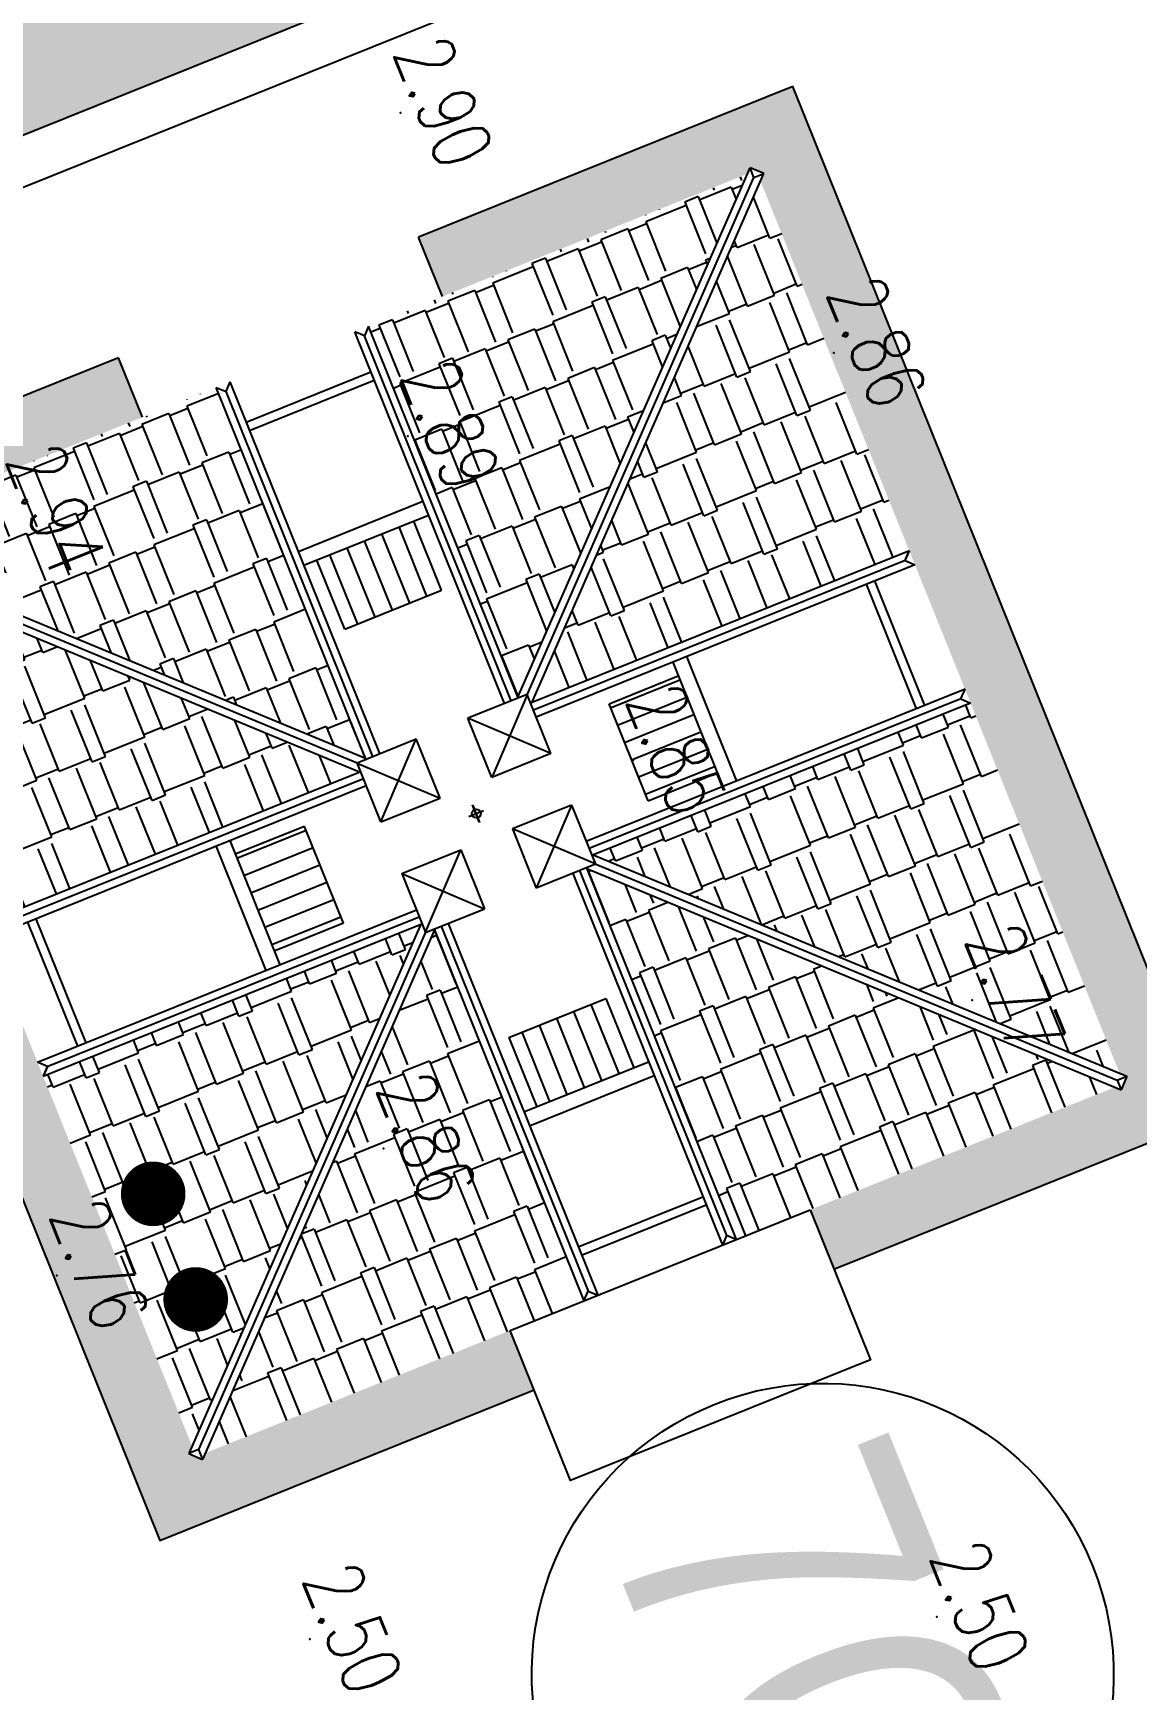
# Model space of a CAD drawing. Header units: millimetres. Extents: x 405522 to 410309, y 2303080 to 2310223.
# Drawn here: x 406792.7 to 406826.9, y 2306890.9 to 2306942.2 of the extents above; entities that cross this region are included whole.
import ezdxf
from ezdxf.enums import TextEntityAlignment as Align
from ezdxf.xclip import XClip

# ---------------------------------------------------------------- set-up
doc = ezdxf.new("R2010")
doc.units = ezdxf.units.MM
doc.header["$LTSCALE"] = 10
doc.header["$MEASUREMENT"] = 0
doc.header["$XCLIPFRAME"] = 0
doc.layers.get('0').update_dxf_attribs({"linetype": 'CONTINUOUS'})
doc.layers.get('Defpoints').update_dxf_attribs({"linetype": 'CONTINUOUS'})
for name, color, linetype in [('caodo', 7, 'CONTINUOUS'), ('co', 84, 'CONTINUOUS'), ('DIM', 4, 'CONTINUOUS'), ('hatch1', 8, 'CONTINUOUS'), ('Line', 136, 'CONTINUOUS'), ('piping', 1, 'CONTINUOUS'), ('PLANT', 3, 'CONTINUOUS'), ('THAY', 9, 'CONTINUOUS'), ('ZONES', 7, 'CONTINUOUS')]:
    doc.layers.add(name, color=color, linetype=linetype)
doc.styles.add('1', font='VHAVAN_2.TTF')
doc.styles.add('Dien', font='simplex.shx', dxfattribs={"width": 0.75})
doc.styles.add('txt', font='romans.shx', dxfattribs={"height": 0.2})
doc.dimstyles.new('D6.7', dxfattribs={"dimscale": 6.7, "dimtxt": 1.5, "dimasz": 2, "dimexe": 1.5, "dimexo": 0.5, "dimgap": 1, "dimtad": 1, "dimdec": 0, "dimdsep": 46, "dimtxsty": 'Dien', "dimcen": 1, "dimclrd": 256, "dimclre": 256, "dimclrt": 7, "dimaunit": 1, "dimadec": 3, "dimazin": 0, "dimtfac": 1, "dimtdec": 0, "dimtmove": 1, "dimatfit": 0, "dimfxl": 1, "dimtolj": 1, "dimtzin": 0, "dimlwe": -1, "dimarcsym": 0})
pattern_1 = [(21.91894370438083, (407717.7514153625, 2306586.616748105), (0.3920329744667653, 0.91995116522732), [0.1874999999999999, -1.226713563]), (336.9189437043809, (407717.7514153625, 2306586.616748105), (0.3920329745701908, 0.9199511654700196), [0.1874999999999999, -0.8124999999999997]), (66.91894370438082, (407717.7514153625, 2306586.616748105), (-0.9199511654700196, 0.3920329745701908), [0.1874999999999999, -0.8124999999999997])]
pattern_2 = [(21.91894380089891, (409168.5885097677, 2296380.956946779), (2.876571610664914, 3.097734780241305), [0.899999999999999, -0.7499999999999991, 1.049999999999998, -0.4499999999999995, 1.349999999999998, -0.5999999999999991]), (21.91894380089891, (409169.3954542712, 2296381.362490325), (2.876571610664914, 3.097734780241305), [0.7499999999999991, -2.849999999999997, 0.5999999999999991, -0.899999999999999]), (21.91894380089891, (409171.1353301834, 2296381.860474322), (2.876571610664914, 3.097734780241305), [0.4499999999999995, -4.649999999999992]), (111.9189437971656, (409168.5885097677, 2296380.956946779), (-1.854764085633397, 1.193932655824653), [1.724999999999999, -5.474999999999995]), (111.9189437971656, (409169.4234513612, 2296381.29291186), (-1.854764085633397, 1.193932655824653), [1.687499999999999, -5.512499999999996]), (111.9189437971656, (409170.1192360226, 2296381.57288276), (-1.854764085633397, 1.193932655824653), [1.574999999999999, -5.624999999999996]), (111.9189437971656, (409171.1353301834, 2296381.860474322), (-1.854764085633397, 1.193932655824653), [1.724999999999999, -5.474999999999995]), (111.9189437971656, (409171.5528009799, 2296382.028456862), (-1.854764085633397, 1.193932655824653), [1.724999999999999, -5.474999999999995]), (111.9189437971656, (409172.763217735, 2296382.636772183), (-1.854764085633397, 1.193932655824653), [1.649999999999999, -5.549999999999995])]
pattern_3 = [(201.9189438008989, (409168.5885097677, 2296380.956946779), (-2.876571610664914, -3.097734780241306), [0.8999999999999997, -0.7499999999999998, 1.05, -0.4499999999999998, 1.35, -0.5999999999999999]), (201.9189438008989, (409167.7815652652, 2296380.551403232), (-2.876571610664914, -3.097734780241306), [0.7499999999999998, -2.85, 0.5999999999999999, -0.8999999999999997]), (201.9189438008989, (409166.0416893516, 2296380.053419235), (-2.876571610664914, -3.097734780241306), [0.4499999999999998, -4.649999999999999]), (291.9189437971658, (409168.5885097677, 2296380.956946779), (1.854764085633397, -1.193932655824652), [1.724999999999996, -5.474999999999985]), (291.9189437971658, (409167.7535681747, 2296380.620981698), (1.854764085633397, -1.193932655824652), [1.687499999999996, -5.512499999999985]), (291.9189437971658, (409167.0577835133, 2296380.341010797), (1.854764085633397, -1.193932655824652), [1.574999999999996, -5.624999999999985]), (291.9189437971658, (409166.0416893516, 2296380.053419235), (1.854764085633397, -1.193932655824652), [1.724999999999996, -5.474999999999985]), (291.9189437971658, (409165.6242185551, 2296379.885436695), (1.854764085633397, -1.193932655824652), [1.724999999999996, -5.474999999999985]), (291.9189437971658, (409164.4138018009, 2296379.277121374), (1.854764085633397, -1.193932655824652), [1.649999999999996, -5.549999999999985])]
pattern_4 = [(291.9189343639122, (407103.8392290715, 2308602.087358785), (0.5352188440463684, 0.215362078132649), [])]

# ---------------------------------------------------------------- blocks, each defined once
blk = doc.blocks.new('*D26')
at = {"layer": 'Defpoints', "color": 0, "linetype": 'Continuous'}
for p in [(406742.6619138751, 2306987.542138263), (407088.9799926709, 2306054.36399705), (407050.0361064873, 2306039.911268014)]:
    blk.add_point(p, dxfattribs=at)
at = {"layer": 'DIM'}
for p, q in [((406739.5212196925, 2306986.376574), (406694.2959683287, 2306969.592725042)), ((407085.8392984883, 2306053.198432786), (407040.6140239395, 2306036.414575225))]:
    blk.add_line(p, q, dxfattribs=at)
at = {"layer": 'DIM', "linetype": 'Continuous', "lineweight": -2}
blk.add_line((406708.380307929, 2306960.526641102), (407045.3738494347, 2306052.474044744), dxfattribs=at)
at = {"layer": 'DIM', "linetype": 'Continuous'}
for points in [[(406710.4741040507, 2306961.303683944), (406706.2865118071, 2306959.74959826), (406703.7180508765, 2306973.089417832)], [(407047.4676455563, 2306053.251087586), (407043.2800533128, 2306051.697001902), (407050.0361064873, 2306039.911268014)]]:
    blk.add_solid(points, dxfattribs=at)
at = {"layer": 'DIM', "color": 7, "linetype": 'Continuous', "insert": (406887.8695083207, 2306510.579817844), "char_height": 10.05, "attachment_point": 5, "rotation": 290.3607342621674, "style": 'Dien'}
blk.add_mtext('\\A1;995', dxfattribs=at)
blk = doc.blocks.new('kh_truc_thep')
at = {"color": 6}
blk.add_circle((0, -3), 3.000000000001425, dxfattribs=at)
at = {"color": 7, "style": '1', "width": 0.8}
blk.add_attdef('KH_TRUC', text='', height=3.000000000001425, dxfattribs=at).set_placement((0, -3), align=Align.MIDDLE)
blk = doc.blocks.new('20')
at = {"layer": 'caodo', "color": 8, "linetype": 'Continuous'}
for p in [(-803.4699999999721, -368.7700000000186, 0.5800000000000001), (-790.070000000007, -376.1999999997206, 0.54), (-803.25, -378.7700000000186, 0.5700000000000003), (-796.2799999999697, -388.7999999998137, 0.5300000000000002), (-785.789999999979, -396.2199999997392, 0.4500000000000002), (-804, -400.8199999998324, 0.54), (-814.109999999986, -404.7399999997579, 0.4400000000000004), (-786.8800000000047, -415.3100000000559, 0.1800000000000002), (-806.2799999999697, -416, 0.1800000000000002)]:
    blk.add_point(p, dxfattribs=at)
at = {"layer": 'caodo', "color": 8, "linetype": 'Continuous', "style": 'txt', "width": 0.75}
for s, p in [('2.90', (-802.9699999999721, -368.7700000000186, 0.5800000000000001)), ('2.86', (-789.570000000007, -376.1999999997206, 0.54)), ('2.89', (-802.75, -378.7700000000186, 0.5700000000000003)), ('2.94', (-814.9599999999627, -381.3699999996461, 0.6200000000000001)), ('2.85', (-795.7799999999697, -388.7999999998137, 0.5300000000000002)), ('2.77', (-785.289999999979, -396.2199999997392, 0.4500000000000002)), ('2.86', (-803.5, -400.8199999998324, 0.54)), ('2.76', (-813.609999999986, -404.7399999997579, 0.4400000000000004)), ('2.50', (-786.3800000000047, -415.3100000000559, 0.1800000000000002)), ('2.50', (-805.7799999999697, -416, 0.1800000000000002))]:
    blk.add_text(s, height=1.8, rotation=292, dxfattribs=at).set_placement(p, align=Align.CENTER)

msp = doc.modelspace()

# ---------------------------------------------------------------- hatches: boundary and pattern name
at = {"layer": 'co', "linetype": 'Continuous'}
h = msp.add_hatch(dxfattribs=at)
h.set_pattern_fill('GRASS', color=86, scale=0.9999999999999998, angle=-9.651807925231505e-08, style=0)
h.set_pattern_definition(pattern_1)
h.paths.add_polyline_path([(406931.4283318309, 2306810.252631359), (406858.6586491754, 2306991.100100224, 0.4142135618513327), (406839.1435379488, 2306999.416375411), (406759.5056756758, 2306967.371570075), (406759.7184499506, 2306966.842782703), (406755.3396451496, 2306965.080832501), (406755.1268708747, 2306965.609619873), (406751.8274933411, 2306964.282011275), (406830.1194056002, 2306753.31899434), (406832.8004958284, 2306754.397815545), (406832.6810415768, 2306754.694683669), (406837.0598463774, 2306756.456633871), (406837.1793006295, 2306756.159765746), (406869.0731173283, 2306768.993248698, 0.4142135623753618), (406877.3893925384, 2306788.508359936), (406874.0297417296, 2306796.857775872), (406868.4634644398, 2306794.618008666), (406870.7032316448, 2306789.051731376, -0.4142135623720289), (406867.3767215618, 2306781.24568688), (406839.9392550852, 2306770.205356976, -0.4222016726374181), (406836.0068095279, 2306771.944706729), (406768.156647399, 2306954.771699825, -0.4062703191223685), (406769.8493257509, 2306958.598627362), (406846.4062110078, 2306989.403704436, -0.4142135618482868), (406854.2122554983, 2306986.077194362), (406924.7421709438, 2306810.796002785, -0.4142135628558668), (406921.4156608637, 2306802.989958281), (406900.7743853544, 2306794.684290137, -0.4142135623754745), (406892.9683408597, 2306798.010800221), (406890.7285736533, 2306803.577077512), (406885.1622963645, 2306801.337310306), (406888.5219471733, 2306792.987894369, 0.4142135623780321), (406908.0370584111, 2306784.671619159), (406923.1120566301, 2306790.737520098, 0.4142135628702592)])
h = msp.add_hatch(dxfattribs=at)
h.set_pattern_fill('GRASS', color=86, scale=0.9999999999999998, angle=-9.651807925231505e-08, style=0)
h.set_pattern_definition(pattern_1)
h.paths.add_polyline_path([(406854.1955037233, 2306963.899916506, 0.4142135623934973), (406855.0271312445, 2306965.85142763), (406849.0290746143, 2306980.757818935, 0.4142135623958836), (406847.0775634907, 2306981.589446457), (406820.2152288723, 2306970.780538993, 0.414213562434335), (406819.3836013511, 2306968.829027869), (406825.3816579817, 2306953.922636563, 0.4142135623773516), (406827.3331691054, 2306953.091009041)])
h.paths.add_polyline_path([(406810.6343371765, 2306946.371707401, 0.414213562335507), (406811.4659646977, 2306948.323218525), (406805.4679080685, 2306963.229609831, 0.4142135625040613), (406803.5163969434, 2306964.061237353), (406776.654062326, 2306953.252329889, 0.4142135623262907), (406775.8224348053, 2306951.300818766), (406781.820491434, 2306936.394427459, 0.4142135623785797), (406783.7720025582, 2306935.562799938)])
h = msp.add_hatch(dxfattribs=at)
h.set_pattern_fill('GRASS', color=86, scale=0.9999999999999998, angle=-9.651807925231505e-08, style=0)
h.set_pattern_definition([(21.91894380089891, (407539.0402966518, 2306457.561073829), (0.3920329729170542, 0.9199511658877225), [0.1874999999999999, -1.226713562999999]), (336.9189438008989, (407539.0402966518, 2306457.561073829), (0.3920329730204797, 0.9199511661304222), [0.1874999999999999, -0.8124999999999997]), (66.91894380089884, (407539.0402966518, 2306457.561073829), (-0.9199511661304222, 0.3920329730204797), [0.1874999999999997, -0.8124999999999988])])
h.paths.add_polyline_path([(406783.7885729251, 2306927.485069726), (406796.6399395558, 2306895.54680844), (406808.2156817298, 2306900.204673356), (406807.4755591396, 2306902.044028603), (406798.0447158589, 2306898.249233203), (406797.9602599441, 2306898.05648777), (406797.9602597383, 2306898.056488295), (406797.5372792966, 2306898.241164126), (406797.6368114887, 2306898.468316667), (406786.5311175607, 2306926.068239171), (406786.3019943241, 2306926.163146898), (406786.4791811886, 2306926.589319164), (406786.6735984454, 2306926.508787394), (406796.1044370741, 2306930.303580921), (406795.364315099, 2306932.142934641)])
h.paths.add_polyline_path([(406804.6414439147, 2306935.875879983), (406805.3815665049, 2306934.036524735), (406814.8124085292, 2306937.831319631), (406814.896864444, 2306938.024065065), (406814.8968646512, 2306938.024064539), (406815.319845092, 2306937.839388708), (406815.2203128989, 2306937.612236166), (406826.3260068274, 2306910.012313663), (406826.5551300644, 2306909.917405935), (406826.3779432, 2306909.49123367), (406826.1835259427, 2306909.571765442), (406816.7526885708, 2306905.776972419), (406817.4928105454, 2306903.937618698), (406829.0685514635, 2306908.595483108), (406816.2171848332, 2306940.533744393)])
at = {"layer": 'hatch1'}
h = msp.add_hatch(dxfattribs=at)
h.set_pattern_fill('AR-RSHKE', color=256, scale=0.15, angle=201.9189437971658, style=0)
h.set_pattern_definition(pattern_3)
h.paths.add_polyline_path([(406807.7170496424, 2306921.638279377), (406803.7009802032, 2306931.619033934), (406811.1947766691, 2306934.634397831), (406812.2559918099, 2306931.997060997)])
h.paths.add_polyline_path([(406803.7009802032, 2306931.619033934), (406803.0979664018, 2306933.117646656), (406810.5917628668, 2306936.133010554), (406811.1947766691, 2306934.634397831)])
h.paths.add_polyline_path([(406812.2559918099, 2306931.997060997), (406811.1947766691, 2306934.634397831), (406813.8861209708, 2306935.71734457)])
h.paths.add_polyline_path([(406811.1947766691, 2306934.634397831), (406810.5917628668, 2306936.133010554), (406813.5889883935, 2306937.339038191), (406814.0713911736, 2306936.140168546), (406813.8861209708, 2306935.71734457)])
h.paths.add_polyline_path([(406814.0713911736, 2306936.140168546), (406813.5889883935, 2306937.339038191), (406814.8124085292, 2306937.831319631)])
h = msp.add_hatch(dxfattribs=at)
h.set_pattern_fill('AR-RSHKE', color=256, scale=0.15, angle=381.9189437971658, style=0)
h.set_pattern_definition(pattern_2)
h.paths.add_polyline_path([(406808.1461973003, 2306921.467677383), (406814.3126132176, 2306935.540682393), (406818.3269539819, 2306925.564223945)])
h.paths.add_polyline_path([(406814.4978834204, 2306935.963506368), (406815.2203128989, 2306937.612236166), (406815.6906149587, 2306936.443439288)])
h.paths.add_polyline_path([(406818.3269539819, 2306925.564223945), (406814.3126132176, 2306935.540682393), (406814.4978834204, 2306935.963506368), (406815.6906149587, 2306936.443439288), (406819.8250042763, 2306926.168635614), (406819.8241680255, 2306926.166674946)])
h = msp.add_hatch(dxfattribs=at)
h.set_pattern_fill('AR-RSHKE', color=256, scale=0.15, angle=201.9189437971658, style=0)
h.set_pattern_definition(pattern_3)
h.paths.add_polyline_path([(406803.0071238148, 2306919.74309309), (406798.9910543756, 2306929.723847646), (406791.4972579106, 2306926.708483747), (406792.5584730519, 2306924.071146915)])
h.paths.add_polyline_path([(406798.9910543756, 2306929.723847646), (406798.3880405737, 2306931.222460368), (406790.8942441078, 2306928.207096471), (406791.4972579106, 2306926.708483747)])
h.paths.add_polyline_path([(406792.5584730519, 2306924.071146915), (406791.4972579106, 2306926.708483747), (406788.8059136089, 2306925.625537009)])
h.paths.add_polyline_path([(406791.4972579106, 2306926.708483747), (406790.8942441078, 2306928.207096471), (406787.897018582, 2306927.001068832), (406788.3794213617, 2306925.802199187), (406788.8059136089, 2306925.625537009)])
h.paths.add_polyline_path([(406788.3794213617, 2306925.802199187), (406787.897018582, 2306927.001068832), (406786.6735984454, 2306926.508787394)])
h = msp.add_hatch(dxfattribs=at)
h.set_pattern_fill('ANSI31', color=256, scale=2000, angle=606.9189343639123, style=0)
h.set_pattern_definition(pattern_4)
h.paths.add_polyline_path([(406801.4969112872, 2306925.881520945), (406802.3583595757, 2306923.740645627), (406805.3550076503, 2306924.946440909), (406804.4935593609, 2306927.087316227)])
h = msp.add_hatch(dxfattribs=at)
h.set_pattern_fill('AR-RSHKE', color=256, scale=0.15, angle=381.9189437971658, style=0)
h.set_pattern_definition(pattern_2)
h.paths.add_polyline_path([(406802.8157408521, 2306919.322801149), (406788.620643407, 2306925.202713034), (406792.634984171, 2306915.226254586)])
h.paths.add_polyline_path([(406788.1941511584, 2306925.379375212), (406786.5311175607, 2306926.068239171), (406787.001419621, 2306924.899442292)])
h.paths.add_polyline_path([(406792.634984171, 2306915.226254586), (406788.620643407, 2306925.202713034), (406788.1941511584, 2306925.379375212), (406787.001419621, 2306924.899442292), (406791.1358089386, 2306914.624638618), (406791.137770127, 2306914.623803587)])
h = msp.add_hatch(dxfattribs=at)
h.set_pattern_fill('ANSI31', color=256, scale=2000, angle=336.9189343639123, style=0)
h.set_pattern_definition([(201.9189343639122, (405425.5006833244, 2307926.755238023), (-0.2153620722230691, 0.535218829359852), [])])
h.paths.add_polyline_path([(406813.8828774928, 2306919.299170551), (406811.7420021165, 2306918.43772224), (406810.5362068684, 2306921.434370231), (406812.6770822442, 2306922.295818544)])
h = msp.add_hatch(dxfattribs=at)
h.set_pattern_fill('AR-RSHKE', color=256, scale=0.15, angle=381.9189437971658, style=0)
h.set_pattern_definition(pattern_2)
h.paths.add_polyline_path([(406810.0413835365, 2306916.757751685), (406824.236480982, 2306910.8778398), (406820.2221402176, 2306920.854298247)])
h.paths.add_polyline_path([(406824.6629732302, 2306910.701177622), (406826.3260068274, 2306910.012313663), (406825.8557047671, 2306911.181110542)])
h.paths.add_polyline_path([(406820.2221402176, 2306920.854298247), (406824.236480982, 2306910.8778398), (406824.6629732302, 2306910.701177622), (406825.8557047671, 2306911.181110542), (406821.7213154495, 2306921.455914215), (406821.7193542621, 2306921.456749247)])
h = msp.add_hatch(dxfattribs=at)
h.set_pattern_fill('ANSI31', color=256, scale=2000, angle=336.9189343639123, style=0)
h.set_pattern_definition([(21.91893436391225, (407103.8392290715, 2308602.087358785), (-0.2153620722230689, 0.5352188293598521), [])])
h.paths.add_polyline_path([(406800.1798097882, 2306913.785311743), (406802.320685164, 2306914.646760056), (406801.114889916, 2306917.643408048), (406798.9740145397, 2306916.781959735)])
h = msp.add_hatch(dxfattribs=at)
h.set_pattern_fill('AR-RSHKE', color=256, scale=0.15, angle=201.9189437971658, style=0)
h.set_pattern_definition(pattern_3)
h.paths.add_polyline_path([(406809.8500005733, 2306916.337459744), (406813.8660700125, 2306906.356705188), (406821.3598664775, 2306909.372069086), (406820.2986513366, 2306912.009405919)])
h.paths.add_polyline_path([(406813.8660700125, 2306906.356705188), (406814.4690838158, 2306904.858092466), (406821.9628802803, 2306907.873456364), (406821.3598664775, 2306909.372069086)])
h.paths.add_polyline_path([(406820.2986513366, 2306912.009405919), (406821.3598664775, 2306909.372069086), (406824.0512107792, 2306910.455015826)])
h.paths.add_polyline_path([(406821.3598664775, 2306909.372069086), (406821.9628802803, 2306907.873456364), (406824.960105807, 2306909.079484002), (406824.477703026, 2306910.278353646), (406824.0512107792, 2306910.455015826)])
h.paths.add_polyline_path([(406824.477703026, 2306910.278353646), (406824.960105807, 2306909.079484002), (406826.1835259427, 2306909.571765442)])
h = msp.add_hatch(dxfattribs=at)
h.set_pattern_fill('AR-RSHKE', color=256, scale=0.15, angle=381.9189437971658, style=0)
h.set_pattern_definition(pattern_2)
h.paths.add_polyline_path([(406804.7109270878, 2306914.61287545), (406798.544511171, 2306900.539870442), (406794.5301704066, 2306910.516328889)])
h.paths.add_polyline_path([(406798.3592409677, 2306900.117046466), (406797.6368114887, 2306898.468316667), (406797.1665094299, 2306899.637113546)])
h.paths.add_polyline_path([(406794.5301704066, 2306910.516328889), (406798.544511171, 2306900.539870442), (406798.3592409677, 2306900.117046466), (406797.1665094299, 2306899.637113546), (406793.0321201123, 2306909.91191722), (406793.0329563626, 2306909.913877889)])
h = msp.add_hatch(dxfattribs=at)
h.set_pattern_fill('AR-RSHKE', color=256, scale=0.15, angle=201.9189437971658, style=0)
h.set_pattern_definition(pattern_3)
h.paths.add_polyline_path([(406805.1400747462, 2306914.442273457), (406809.1561441859, 2306904.4615189), (406801.6623477195, 2306901.446155001), (406800.6011325786, 2306904.083491836)])
h.paths.add_polyline_path([(406809.1561441859, 2306904.4615189), (406809.7591579868, 2306902.962906178), (406802.2653615227, 2306899.94754228), (406801.6623477195, 2306901.446155001)])
h.paths.add_polyline_path([(406800.6011325786, 2306904.083491836), (406801.6623477195, 2306901.446155001), (406798.9710034183, 2306900.363208263)])
h.paths.add_polyline_path([(406801.6623477195, 2306901.446155001), (406802.2653615227, 2306899.94754228), (406799.2681359946, 2306898.741514643), (406798.785733215, 2306899.940384288), (406798.9710034183, 2306900.363208263)])
h.paths.add_polyline_path([(406798.785733215, 2306899.940384288), (406799.2681359946, 2306898.741514643), (406798.0447158589, 2306898.249233203)])
h = msp.add_hatch(dxfattribs=at)
h.set_pattern_fill('ANSI31', color=256, scale=2000, angle=606.9189343639123, style=0)
h.set_pattern_definition(pattern_4)
h.paths.add_polyline_path([(406808.3023527702, 2306908.968605937), (406807.4409044813, 2306911.109481255), (406810.4375525554, 2306912.315276536), (406811.2990008429, 2306910.174401218)])

# ---------------------------------------------------------------- linework, layer by layer
for p, q in [((406807.7170496424, 2306921.638279377), (406814.8968642838, 2306938.0240647)), ((406808.1461973003, 2306921.467677383), (406815.319845092, 2306937.839388708)), ((406807.726324886, 2306921.615228499), (406803.0979664018, 2306933.117646656)), ((406807.2981498101, 2306921.442938836), (406802.6697913259, 2306932.945356993)), ((406799.3158556567, 2306930.153042348), (406803.1694313338, 2306931.703649309)), ((406799.419229451, 2306929.89613731), (406803.2728051282, 2306931.446744271)), ((406803.0163990589, 2306919.720042211), (406798.3880405737, 2306931.222460368)), ((406803.4445741334, 2306919.892331874), (406798.8162156487, 2306931.394750031)), ((406803.0071238148, 2306919.74309309), (406786.4791811886, 2306926.589319164)), ((406802.8157408521, 2306919.322801149), (406786.3019943241, 2306926.163146898)), ((406819.8255667462, 2306926.167237763), (406808.1083280863, 2306921.452439517)), ((406819.9978564027, 2306925.7390627), (406808.2806177441, 2306921.024264454)), ((406820.0483852629, 2306921.281883703), (406818.4977783434, 2306925.135459275)), ((406820.0498505597, 2306921.282473311), (406818.4992436394, 2306925.136048882)), ((406820.3052903083, 2306921.3852575), (406818.7546833874, 2306925.238833071)), ((406820.3067556051, 2306921.385847108), (406818.7561486852, 2306925.23942268)), ((406808.0021436791, 2306921.716329503), (406806.9054867462, 2306919.159435036)), ((406821.5484633236, 2306921.885487129), (406809.8312246641, 2306917.170688882)), ((406821.7207529814, 2306921.457312067), (406810.003514321, 2306916.742513819)), ((406808.7348041641, 2306919.895518239), (406806.1694035646, 2306920.988752403)), ((406803.4800861435, 2306917.781117736), (406804.5733203804, 2306920.346518306)), ((406791.1363714076, 2306914.623240769), (406802.8536100662, 2306919.338039014)), ((406802.7474256595, 2306919.601929001), (406805.3094035624, 2306918.517200939)), ((406791.3086610655, 2306914.195065704), (406803.025899724, 2306918.909863952)), ((406806.2023943662, 2306917.949262437), (406806.6541957454, 2306918.131062562)), ((406806.5198081387, 2306917.785232552), (406806.3079620138, 2306918.311713531)), ((406806.3177296351, 2306918.287438993), (406806.5295757595, 2306917.760958014)), ((406809.3770382446, 2306918.299435099), (406808.2838040082, 2306915.734034527)), ((406810.1096987295, 2306916.478623834), (406807.5477208262, 2306917.563351896)), ((406804.8549807094, 2306914.364223332), (406805.9516376424, 2306916.921117797)), ((406810.0413835365, 2306916.757751685), (406826.5551300644, 2306909.917405935)), ((406804.122320224, 2306916.185034595), (406806.6877208244, 2306915.09180043)), ((406809.4125502556, 2306916.18822096), (406814.0409087398, 2306904.685802802)), ((406809.8407253292, 2306916.360510623), (406814.4690838158, 2306904.858092466)), ((406809.8500005733, 2306916.337459744), (406826.3779432, 2306909.49123367)), ((406792.8592679854, 2306910.341490133), (406804.5765066444, 2306915.056288381)), ((406794.1009757034, 2306910.841130155), (406792.5503687835, 2306914.694705726)), ((406794.1024410002, 2306910.841719763), (406792.5518340808, 2306914.695295335)), ((406794.3578807488, 2306910.944503952), (406792.8072738288, 2306914.798079524)), ((406794.3593460451, 2306910.94509356), (406792.8087391257, 2306914.798669132)), ((406793.0315576433, 2306909.91331507), (406804.7487963014, 2306914.628113316)), ((406804.7109270878, 2306914.61287545), (406797.5372792966, 2306898.241164126)), ((406805.5589745785, 2306914.637613999), (406810.1873330622, 2306903.135195841)), ((406805.1400747462, 2306914.442273457), (406797.9602601039, 2306898.056488135)), ((406805.130799503, 2306914.465324335), (406809.7591579868, 2306902.962906178)), ((406809.5843192599, 2306904.633808563), (406813.4378949375, 2306906.184415527)), ((406809.6876930547, 2306904.376903526), (406813.5412687319, 2306905.927510487))]:
    msp.add_line(p, q, dxfattribs=at)
msp.add_ellipse((406806.4279740913, 2306918.040033183), major_axis=(-0.05428147144834341, -0.1273778135660761), ratio=0.9999999999961079, start_param=0.7853979987580617, end_param=7.068583305937648, dxfattribs=at)
at = {"layer": 'Line', "linetype": 'Continuous', "flags": 128}
for points in [[(406784.3319443599, 2306934.171230615), (406811.1942789778, 2306944.980138078, 0.4142135623607042), (406812.8575340201, 2306948.883160326), (406806.8594773909, 2306963.789551633, 0.4142135623901624), (406802.9564551431, 2306965.452806676), (406776.0941205248, 2306954.643899211, 0.4142135623699705), (406774.4308654824, 2306950.740876964), (406780.4289221125, 2306935.834485657, 0.4142135623665933)], [(406783.7720025586, 2306935.562799938), (406810.6343371765, 2306946.371707401, 0.4142135623773516), (406811.4659646977, 2306948.323218525), (406805.4679080685, 2306963.229609831, 0.414213562434335), (406803.5163969444, 2306964.061237354), (406776.654062326, 2306953.252329889, 0.4142135623958837), (406775.8224348053, 2306951.300818765), (406781.8204914345, 2306936.394427459, 0.4142135623934973)]]:
    msp.add_lwpolyline(points, format="xyb", close=True, dxfattribs=at)
at = {"layer": 'piping', "const_width": 0.9999737638342024}
for points in [[(406796.0384760275, 2306906.577439338, -1), (406796.8308545998, 2306905.967452675, -1)], [(406797.3536953474, 2306903.308851684, -1), (406798.1460739201, 2306902.698865022, -1)]]:
    msp.add_lwpolyline(points, format="xyb", close=True, dxfattribs=at)
at = {"layer": 'PLANT', "linetype": 'ByBlock'}
for p, q in [((406803.0979664018, 2306933.117646656), (406802.970023693, 2306932.817414293)), ((406802.970023693, 2306932.817414293), (406802.6697913259, 2306932.945356993)), ((406798.3880405737, 2306931.222460368), (406798.6882729413, 2306931.094517668)), ((406798.6882729413, 2306931.094517668), (406798.8162156487, 2306931.394750031)), ((406814.1688514482, 2306904.986035167), (406814.0409087398, 2306904.685802802)), ((406814.4690838158, 2306904.858092466), (406814.1688514482, 2306904.986035167)), ((406809.7591579868, 2306902.962906178), (406809.8871006956, 2306903.263138541)), ((406809.8871006956, 2306903.263138541), (406810.1873330622, 2306903.135195841))]:
    msp.add_line(p, q, dxfattribs=at)
at = {"layer": 'THAY'}
for p, q in [((406808.0021436791, 2306921.716329503), (406815.0158602995, 2306937.72063585)), ((406815.319845092, 2306937.839388708), (406814.8968642838, 2306938.0240647)), ((406815.0160169489, 2306937.720236405), (406814.8968646512, 2306938.024064539)), ((406815.0160169489, 2306937.720236405), (406815.319845092, 2306937.839388708)), ((406805.3815665049, 2306934.036524735), (406804.6414439147, 2306935.875879983)), ((406803.0979664018, 2306933.117646656), (406802.970023693, 2306932.817414293)), ((406802.970023693, 2306932.817414293), (406802.6697913259, 2306932.945356993)), ((406807.512237349, 2306921.529083667), (406802.970023693, 2306932.817414293)), ((406796.1044370741, 2306930.303580921), (406795.364315099, 2306932.142934641)), ((406798.3880405737, 2306931.222460368), (406798.6882729413, 2306931.094517668)), ((406798.6882729413, 2306931.094517668), (406798.8162156487, 2306931.394750031)), ((406803.2304865959, 2306919.806187042), (406798.6882729413, 2306931.094517668)), ((406802.7474256595, 2306919.601929001), (406786.6035099597, 2306926.288036117)), ((406819.697624037, 2306925.867005401), (406808.194472915, 2306921.238351986)), ((406819.6960922242, 2306925.866389028), (406819.8241282212, 2306926.16658162)), ((406819.6960922242, 2306925.866389028), (406819.9962848187, 2306925.738353039)), ((406819.697624037, 2306925.867005401), (406819.8255667462, 2306926.167237763)), ((406819.697624037, 2306925.867005401), (406819.9978564027, 2306925.7390627)), ((406812.5047925864, 2306922.723993607), (406814.0553995063, 2306918.870418035)), ((406812.9329676614, 2306922.896283269), (406814.4835745817, 2306919.042707697)), ((406810.5362068684, 2306921.434370231), (406812.6770822442, 2306922.295818544)), ((406807.9987209821, 2306921.724835607), (406806.1694035646, 2306920.988752403)), ((406808.7348041641, 2306919.895518239), (406807.9987209821, 2306921.724835607)), ((406821.4189888015, 2306921.584638393), (406821.5468382094, 2306921.8849105)), ((406821.4205206138, 2306921.585254766), (406821.5484633236, 2306921.885487129)), ((406821.4205206138, 2306921.585254766), (406809.9173694923, 2306916.956601351)), ((406811.7420021165, 2306918.43772224), (406810.5362068684, 2306921.434370231)), ((406821.4189888015, 2306921.584638393), (406821.7192609105, 2306921.456788993)), ((406821.4205206138, 2306921.585254766), (406821.7207529814, 2306921.457312067)), ((406806.9054867462, 2306919.159435036), (406806.1694035646, 2306920.988752403)), ((406802.7440029615, 2306919.610435104), (406804.5733203804, 2306920.346518306)), ((406805.3094035624, 2306918.517200939), (406804.5733203804, 2306920.346518306)), ((406808.7348041641, 2306919.895518239), (406806.9054867462, 2306919.159435036)), ((406791.4366037743, 2306914.495298067), (406802.9397548958, 2306919.123951484)), ((406803.4800861435, 2306917.781117736), (406802.7440029615, 2306919.610435104)), ((406811.7422344726, 2306918.437144787), (406813.8831098489, 2306919.298593099)), ((406803.4800861435, 2306917.781117736), (406805.3094035624, 2306918.517200939)), ((406809.3770382446, 2306918.299435099), (406807.5477208262, 2306917.563351896)), ((406809.3770382446, 2306918.299435099), (406810.1131214257, 2306916.47011773)), ((406801.114889916, 2306917.643408048), (406798.9740145397, 2306916.781959735)), ((406802.320685164, 2306914.646760056), (406801.114889916, 2306917.643408048)), ((406798.8017248813, 2306917.210134799), (406800.3523318017, 2306913.356559228)), ((406807.5477208262, 2306917.563351896), (406808.2838040082, 2306915.734034527)), ((406798.3735498064, 2306917.037845136), (406799.9241567263, 2306913.184269565)), ((406804.122320224, 2306916.185034595), (406805.9516376424, 2306916.921117797)), ((406805.9516376424, 2306916.921117797), (406806.6877208244, 2306915.09180043)), ((406804.122320224, 2306916.185034595), (406804.8584034065, 2306914.355717228)), ((406810.1131214257, 2306916.47011773), (406808.2838040082, 2306915.734034527)), ((406809.6266377926, 2306916.274365792), (406814.1688514482, 2306904.986035167)), ((406810.1096987295, 2306916.478623834), (406826.2536144289, 2306909.792516717)), ((406804.8584034065, 2306914.355717228), (406806.6877208244, 2306915.09180043)), ((406793.1595003525, 2306910.213547433), (406804.6626514731, 2306914.842200848)), ((406802.3209175201, 2306914.646182603), (406800.1800421443, 2306913.784734291)), ((406805.34488704, 2306914.551469166), (406809.8871006956, 2306903.263138541)), ((406804.8549807094, 2306914.364223332), (406797.8412640895, 2306898.359916985)), ((406793.1595003525, 2306910.213547433), (406792.8592679854, 2306910.341490133)), ((406793.1610321644, 2306910.214163806), (406792.8608395699, 2306910.342199794)), ((406793.1595003525, 2306910.213547433), (406793.0315576433, 2306909.91331507)), ((406793.1610321644, 2306910.214163806), (406793.0329961669, 2306909.913971214)), ((406826.2534507573, 2306909.792913337), (406826.5551300644, 2306909.917405935)), ((406826.5551300644, 2306909.917405935), (406826.3779432, 2306909.49123367)), ((406826.2534507573, 2306909.792913337), (406826.3779433527, 2306909.491234039)), ((406814.1688514482, 2306904.986035167), (406814.0409087398, 2306904.685802802)), ((406814.4690838158, 2306904.858092466), (406814.1688514482, 2306904.986035167)), ((406809.7591579868, 2306902.962906178), (406809.8871006956, 2306903.263138541)), ((406809.8871006956, 2306903.263138541), (406810.1873330622, 2306903.135195841)), ((406797.8411074392, 2306898.360316428), (406797.5372792966, 2306898.241164126)), ((406797.5372792966, 2306898.241164126), (406797.9602601039, 2306898.056488135)), ((406797.8411074392, 2306898.360316428), (406797.9602597383, 2306898.056488295))]:
    msp.add_line(p, q, dxfattribs=at)
for points in [[(406817.4928105464, 2306903.937618698), (406829.0685514635, 2306908.595483108), (406816.2171848332, 2306940.533744393), (406804.6414439147, 2306935.875879983)], [(406795.364315099, 2306932.142934641), (406783.7885729251, 2306927.485069726), (406796.6399395558, 2306895.54680844), (406808.2156817298, 2306900.204673356)]]:
    msp.add_lwpolyline(points, dxfattribs=at)
msp.add_lwpolyline([(406816.7526879566, 2306905.776973945), (406818.6191610661, 2306901.138408446), (406809.3420322495, 2306897.405463104), (406807.4755591396, 2306902.044028603)], close=True, dxfattribs=at)
at = {"layer": 'ZONES'}
for p, q in [((406800.9267639568, 2306926.149605502), (406804.780339634, 2306927.700212466)), ((406801.0990536147, 2306925.72143044), (406804.9526292919, 2306927.272037403)), ((406805.3550076503, 2306924.946440909), (406804.4935593609, 2306927.087316227)), ((406802.3583595757, 2306923.740645627), (406801.4969112872, 2306925.881520945)), ((406802.3583595757, 2306923.740645627), (406805.3550076503, 2306924.946440909)), ((406807.4409044813, 2306911.109481255), (406810.4375525554, 2306912.315276536)), ((406810.4375525554, 2306912.315276536), (406811.2990008429, 2306910.174401218)), ((406807.4409044813, 2306911.109481255), (406808.3023527702, 2306908.968605937)), ((406807.9044950962, 2306908.808515432), (406811.7580707743, 2306910.359122394)), ((406808.0767847546, 2306908.380340368), (406811.9303604317, 2306909.930947331))]:
    msp.add_line(p, q, dxfattribs=at)

# ---------------------------------------------------------------- block references
at = {"layer": 'caodo', "linetype": 'Continuous'}
ref = msp.add_blockref('20', (407607.5599999998, 2307308.49, 2.32), dxfattribs=at)
XClip(ref).set_block_clipping_path([(-1349.6056714252336, -661.9058657553978), (-160.24326352693606, -789.0626177703962), (-158.36999999999534, -682.7400000002235), (-152.55370127764763, -565.1435954412445), (-154.45678520214278, -515.7710593813099), (-164.5656294519431, -479.7079773764126), (-169.84830490715103, -457.46881066821516), (-166.82796598720597, -442.01621566619724), (-126.78273369179806, -389.4443280850537), (-106.05188721581362, -361.8542004311457), (-63.77944376063533, -462.4105278351344), (-33.466447652434, -538.7088304474019), (-26.830958046135493, -536.6440252331086), (-14.194728780596051, -530.2900720490143), (2.873561021173373, -522.7809317391366), (21.779086004185956, -516.4300709003583), (33.49636997265043, -516.3916891841218), (41.83233972010203, -526.5245847343467), (49.38700186560163, -538.8965703272261), (57.58147363178432, -547.8425059784204), (240.7905528639676, -478.5933098080568), (312.71683337684954, -453.523366919253), (469.9752955258009, -835.1642690971494), (381.01757410995197, -875.9365015272051), (340.05356005806243, -891.0018749474548), (281.9833174137748, -920.0360526661389), (270.2997928529512, -925.8934261840768), (259.64971878379583, -926.485182072036), (238.13632499426603, -935.887616972439), (231.39031789585715, -941.3565830942243), (234.28019038640196, -952.6351198460907), (233.34951378498226, -963.7375780143775), (228.57153214595746, -974.9643217222765), (217.37020478205523, -983.9257580563426), (203.91382668475853, -988.0474594873376), (188.67127670557238, -983.9718116582371), (177.38840578240342, -980.8930276110768), (171.5204358987976, -984.3872820092365), (-73.64572811854305, -1086.5773775354028), (-160.72326044749934, -789.4035990480334), (-175.86631778383162, -787.8968891631812), (-1242.6150691517978, -731.501864743419), (-1048.6445017770166, -1275.3187000523321), (-581.3011768160504, -1893.6633556210436), (45.25815080979373, -1711.1176481554285), (672.5305126870517, -1468.653420693241), (1174.462400796474, -665.2848953921348), (720.1397881704615, 463.7992460099049), (-44.86505850660615, 588.3045099438168), (-757.8349164568353, 52.953614375554025)])
at = {"layer": 'Line', "color": 1, "extrusion": (0.01828819611342885, 0.00735883245498159, 0.9998056758529711)}
ref = msp.add_blockref('kh_truc_thep', (1988261.257229994, -1238318.778659137, 24415.97909153058), dxfattribs=dict(at, xscale=2.999999999939281, yscale=2.999999999203175, rotation=90.00000001206222))
ref.add_attrib('KH_TRUC', '7G', dxfattribs={"layer": '0', "color": 7, "extrusion": (0.006097118530146555, 0.002453367923603044, 0.9999784028325117), "height": 9.37338065280074, "rotation": 291.9610149949045, "style": '1', "oblique": 359.9999853142, "width": 0.800138208027694}).set_placement((406809.5835018788, 2306878.37900077, 8140.065736169123), align=Align.MIDDLE)

# ---------------------------------------------------------------- dimensions: what is measured, and where the dimension line sits
at = {"layer": 'DIM', "linetype": 'Continuous'}
dim = msp.add_linear_dim(base=(407050.0361064873, 2306039.911268014), p1=(406742.6619138751, 2306987.542138263), p2=(407088.9799926708, 2306054.36399705), angle=290.3607342621675, dimstyle='D6.7', dxfattribs=at)
dim.commit()
dim.dimension.update_dxf_attribs({"geometry": '*D26', "text_midpoint": (406887.8695083208, 2306510.579817844)})

doc.saveas('drawing.dxf')
